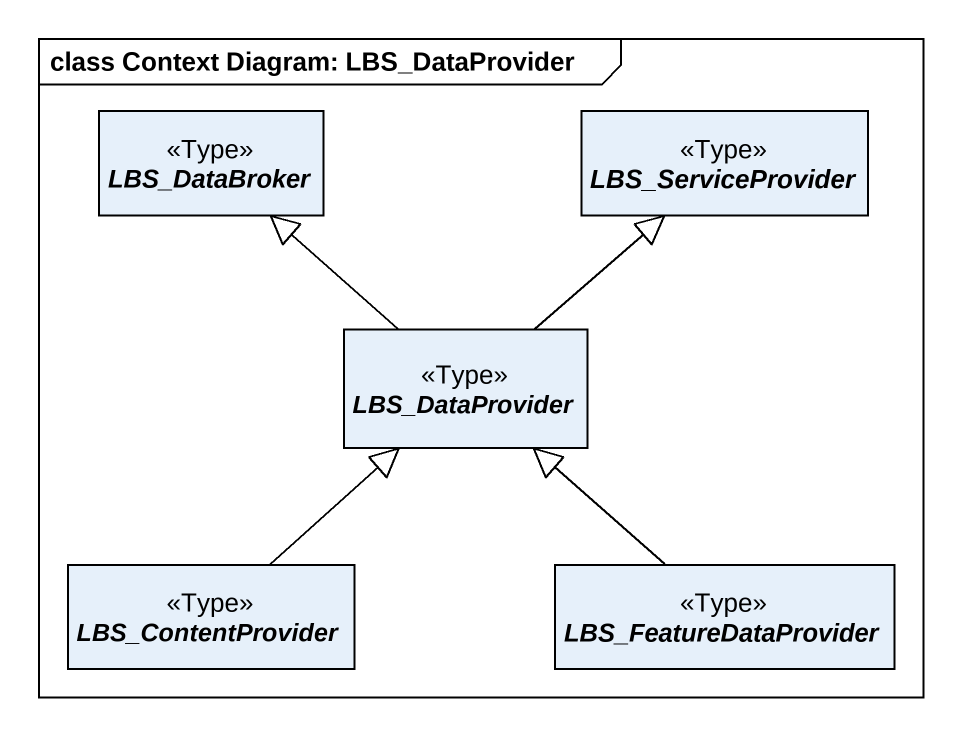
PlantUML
@startuml
mainframe class Context Diagram: LBS_DataProvider
hide circle
hide empty members
abstract class LBS_DataBroker <<Type>>
abstract class LBS_ServiceProvider <<Type>>
abstract class LBS_DataProvider <<Type>>
abstract class LBS_ContentProvider <<Type>>
abstract class LBS_FeatureDataProvider <<Type>>
LBS_DataProvider -up-|> LBS_DataBroker
LBS_DataProvider -up-|> LBS_ServiceProvider
LBS_ContentProvider -up-|> LBS_DataProvider
LBS_FeatureDataProvider -up-|> LBS_DataProvider
@enduml
